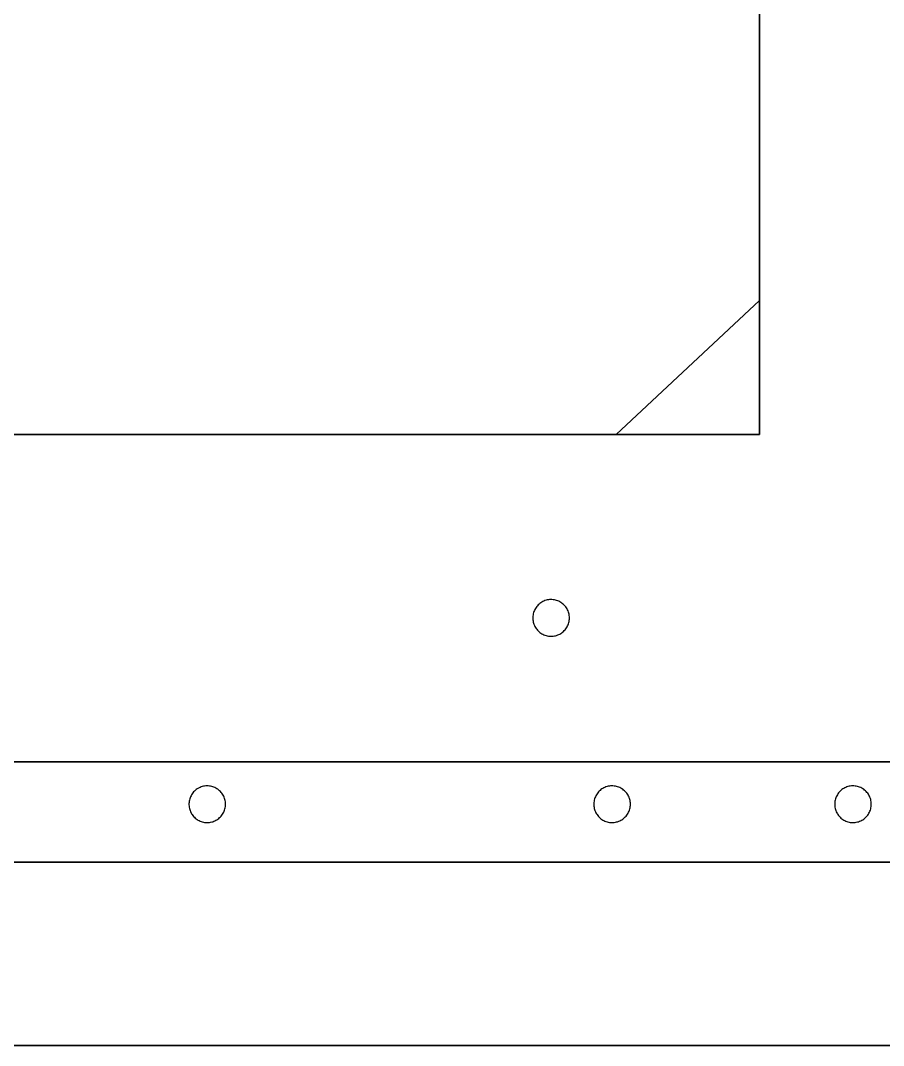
# Model space of a CAD drawing. Header units: metres. Extents: x 0 to 2800, y 0 to 2000.
# Drawn here: x 146.3 to 220.3, y 0 to 87.9 of the extents above; entities that cross this region are included whole.
import ezdxf

# ---------------------------------------------------------------- set-up
doc = ezdxf.new("R2010")
doc.units = ezdxf.units.M

msp = doc.modelspace()

# ---------------------------------------------------------------- linework, layer by layer
for points in [[(0, 0), (2800, 0), (2800, 2000), (0, 2000), (0, 0)], [(209.678, 52.364), (209.678, 76.174), (209.678, 99.985), (209.678, 123.796), (209.678, 147.606), (209.678, 171.417), (209.678, 195.228), (209.678, 219.038), (209.678, 242.849), (209.678, 266.66), (209.678, 290.47), (209.678, 314.281), (209.678, 338.092), (209.678, 361.902), (209.678, 385.713), (209.678, 409.524), (209.678, 433.334), (209.678, 457.145), (209.678, 480.956), (209.678, 504.766), (209.678, 528.577), (209.678, 552.388), (209.678, 576.198), (209.678, 600.009)], [(209.678, 52.364), (209.678, 76.174), (209.678, 99.985), (209.678, 123.796), (209.678, 147.606), (209.678, 171.417), (209.678, 195.228), (209.678, 219.038), (209.678, 242.849), (209.678, 266.66), (209.678, 290.47), (209.678, 314.281), (209.678, 338.092), (209.678, 361.902), (209.678, 385.713), (209.678, 409.524), (209.678, 433.334), (209.678, 457.145), (209.678, 480.956), (209.678, 504.766), (209.678, 528.577), (209.678, 552.388), (209.678, 576.198), (209.678, 600.009)], [(209.678, 373.411), (209.678, 349.601), (209.678, 325.79), (209.678, 301.979), (209.678, 278.169), (209.678, 254.358), (209.678, 230.547), (209.678, 206.737), (209.678, 182.926), (209.678, 159.115), (209.678, 135.305), (209.678, 111.494), (209.678, 87.683), (209.678, 63.873), (197.376, 52.364), (173.565, 52.364), (149.754, 52.364), (125.944, 52.364), (102.133, 52.364), (78.322, 52.364)], [(209.678, 373.411), (209.678, 349.601), (209.678, 325.79), (209.678, 301.979), (209.678, 278.169), (209.678, 254.358), (209.678, 230.547), (209.678, 206.737), (209.678, 182.926), (209.678, 159.115), (209.678, 135.305), (209.678, 111.494), (209.678, 87.683), (209.678, 63.873), (197.376, 52.364), (173.565, 52.364), (149.754, 52.364), (125.944, 52.364), (102.133, 52.364), (78.322, 52.364)], [(78.322, 373.411), (78.322, 349.601), (78.322, 325.79), (78.322, 301.979), (78.322, 278.169), (78.322, 254.358), (78.322, 230.547), (78.322, 206.737), (78.322, 182.926), (78.322, 159.115), (78.322, 135.305), (78.322, 111.494), (78.322, 87.683), (78.322, 63.873), (90.624, 52.364), (114.435, 52.364), (138.246, 52.364), (162.056, 52.364), (185.867, 52.364), (209.678, 52.364)], [(78.322, 373.411), (78.322, 349.601), (78.322, 325.79), (78.322, 301.979), (78.322, 278.169), (78.322, 254.358), (78.322, 230.547), (78.322, 206.737), (78.322, 182.926), (78.322, 159.115), (78.322, 135.305), (78.322, 111.494), (78.322, 87.683), (78.322, 63.873), (90.624, 52.364), (114.435, 52.364), (138.246, 52.364), (162.056, 52.364), (185.867, 52.364), (209.678, 52.364)], [(209.678, 52.364), (209.678, 73.521), (209.678, 94.678), (209.678, 115.835), (209.678, 136.992), (209.678, 158.149), (209.678, 179.306), (209.678, 200.463), (209.678, 221.62), (209.678, 242.777), (209.678, 263.934), (209.678, 285.091), (209.678, 306.248), (209.678, 327.405), (209.678, 348.562), (209.678, 369.719)], [(209.678, 369.719), (209.678, 348.562), (209.678, 327.405), (209.678, 306.248), (209.678, 285.091), (209.678, 263.934), (209.678, 242.777), (209.678, 221.62), (209.678, 200.463), (209.678, 179.306), (209.678, 158.149), (209.678, 136.992), (209.678, 115.835), (209.678, 94.678), (209.678, 73.521), (209.678, 52.364)], [(209.678, 52.364), (209.678, 73.521), (209.678, 94.678), (209.678, 115.835), (209.678, 136.992), (209.678, 158.149), (209.678, 179.306), (209.678, 200.463), (209.678, 221.62), (209.678, 242.777), (209.678, 263.934), (209.678, 285.091), (209.678, 306.248), (209.678, 327.405), (209.678, 348.562), (209.678, 369.719)], [(209.678, 369.719), (209.678, 348.562), (209.678, 327.405), (209.678, 306.248), (209.678, 285.091), (209.678, 263.934), (209.678, 242.777), (209.678, 221.62), (209.678, 200.463), (209.678, 179.306), (209.678, 158.149), (209.678, 136.992), (209.678, 115.835), (209.678, 94.678), (209.678, 73.521), (209.678, 52.364)], [(0, 0), (29.091, 0), (58.182, 0), (87.273, 0), (116.364, 0), (145.455, 0), (174.545, 0), (203.636, 0), (232.727, 0), (261.818, 0), (288, 2.909), (288, 32), (288, 61.091), (288, 90.182), (288, 119.273), (288, 148.364), (288, 177.455), (288, 206.545), (288, 235.636), (288, 264.727), (288, 293.818), (288, 322.909), (288, 352)], [(0, 0), (29.091, 0), (58.182, 0), (87.273, 0), (116.364, 0), (145.455, 0), (174.545, 0), (203.636, 0), (232.727, 0), (261.818, 0), (288, 2.909), (288, 32), (288, 61.091), (288, 90.182), (288, 119.273), (288, 148.364), (288, 177.455), (288, 206.545), (288, 235.636), (288, 264.727), (288, 293.818), (288, 322.909), (288, 352)], [(44.476, 198.089), (44.476, 173.772), (44.476, 149.455), (44.476, 125.137), (44.476, 100.82), (44.476, 76.502), (44.476, 52.185), (44.476, 27.868), (56.635, 15.709), (80.952, 15.709), (105.27, 15.709), (129.587, 15.709), (153.904, 15.709), (178.222, 15.709), (202.539, 15.709), (226.857, 15.709), (251.174, 15.709), (275.491, 15.709), (299.809, 15.709)], [(288, 189.091), (288, 160), (288, 130.909), (288, 101.818), (288, 72.727), (288, 43.636), (288, 14.545), (273.455, 0), (244.364, 0), (215.273, 0), (186.182, 0), (157.091, 0), (128, 0), (98.909, 0), (69.818, 0), (40.727, 0), (11.636, 0), (0, 17.455), (0, 46.545), (0, 75.636), (0, 104.727), (0, 133.818), (0, 162.909), (0, 192)], [(288, 189.091), (288, 160), (288, 130.909), (288, 101.818), (288, 72.727), (288, 43.636), (288, 14.545), (273.455, 0), (244.364, 0), (215.273, 0), (186.182, 0), (157.091, 0), (128, 0), (98.909, 0), (69.818, 0), (40.727, 0), (11.636, 0), (0, 17.455), (0, 46.545), (0, 75.636), (0, 104.727), (0, 133.818), (0, 162.909), (0, 192)], [(288, 189.091), (288, 160), (288, 130.909), (288, 101.818), (288, 72.727), (288, 43.636), (288, 14.545), (273.455, 0), (244.364, 0), (215.273, 0), (186.182, 0), (157.091, 0), (128, 0), (98.909, 0), (69.818, 0), (40.727, 0), (11.636, 0), (0, 17.455), (0, 46.545), (0, 75.636), (0, 104.727), (0, 133.818), (0, 162.909), (0, 192)], [(288, 189.091), (288, 160), (288, 130.909), (288, 101.818), (288, 72.727), (288, 43.636), (288, 14.545), (273.455, 0), (244.364, 0), (215.273, 0), (186.182, 0), (157.091, 0), (128, 0), (98.909, 0), (69.818, 0), (40.727, 0), (11.636, 0), (0, 17.455), (0, 46.545), (0, 75.636), (0, 104.727), (0, 133.818), (0, 162.909), (0, 192)], [(288, 191.193), (288, 174.567), (288, 157.942), (288, 141.316), (288, 124.691), (288, 108.065), (288, 91.44), (288, 74.815), (288, 58.189), (288, 41.564), (288, 24.938), (288, 8.313), (279.687, 0), (263.062, 0), (246.436, 0), (229.811, 0), (213.185, 0), (196.56, 0), (179.935, 0), (163.309, 0), (146.684, 0), (130.058, 0)], [(288, 191.193), (288, 174.567), (288, 157.942), (288, 141.316), (288, 124.691), (288, 108.065), (288, 91.44), (288, 74.815), (288, 58.189), (288, 41.564), (288, 24.938), (288, 8.313), (279.687, 0), (263.062, 0), (246.436, 0), (229.811, 0), (213.185, 0), (196.56, 0), (179.935, 0), (163.309, 0), (146.684, 0), (130.058, 0)], [(288, 191.193), (288, 174.567), (288, 157.942), (288, 141.316), (288, 124.691), (288, 108.065), (288, 91.44), (288, 74.815), (288, 58.189), (288, 41.564), (288, 24.938), (288, 8.313), (279.687, 0), (263.062, 0), (246.436, 0), (229.811, 0), (213.185, 0), (196.56, 0), (179.935, 0), (163.309, 0), (146.684, 0), (130.058, 0)], [(288, 191.193), (288, 174.567), (288, 157.942), (288, 141.316), (288, 124.691), (288, 108.065), (288, 91.44), (288, 74.815), (288, 58.189), (288, 41.564), (288, 24.938), (288, 8.313), (279.687, 0), (263.062, 0), (246.436, 0), (229.811, 0), (213.185, 0), (196.56, 0), (179.935, 0), (163.309, 0), (146.684, 0), (130.058, 0)], [(296.378, 0), (269.629, 0), (242.88, 0), (216.131, 0), (189.382, 0), (162.633, 0), (135.884, 0), (109.135, 0), (82.385, 0), (55.636, 0), (28.887, 0), (2.138, 0), (0, 24.611), (0, 51.36), (0, 78.109), (0, 104.858), (0, 131.607), (0, 158.356), (0, 185.105)], [(296.378, 0), (269.629, 0), (242.88, 0), (216.131, 0), (189.382, 0), (162.633, 0), (135.884, 0), (109.135, 0), (82.385, 0), (55.636, 0), (28.887, 0), (2.138, 0), (0, 24.611), (0, 51.36), (0, 78.109), (0, 104.858), (0, 131.607), (0, 158.356), (0, 185.105)], [(313.911, 15.709), (289.594, 15.709), (265.276, 15.709), (240.959, 15.709), (216.642, 15.709), (192.324, 15.709), (168.007, 15.709), (143.69, 15.709), (119.372, 15.709), (95.055, 15.709), (70.738, 15.709), (46.42, 15.709), (44.476, 38.083), (44.476, 62.4), (44.476, 86.717), (44.476, 111.035), (44.476, 135.352), (44.476, 159.669), (44.476, 183.987)], [(131.326, 24.316), (146.44, 24.316), (161.554, 24.316), (176.668, 24.316), (191.782, 24.316), (206.896, 24.316), (222.01, 24.316), (237.124, 24.316), (252.238, 24.316), (267.352, 24.316), (274.909, 31.873), (274.909, 46.987), (274.909, 62.101), (274.909, 77.216), (274.909, 92.33), (274.909, 107.444), (274.909, 122.558), (274.909, 137.672), (274.909, 152.786), (274.909, 167.9), (274.909, 183.014)], [(131.326, 24.316), (146.44, 24.316), (161.554, 24.316), (176.668, 24.316), (191.782, 24.316), (206.896, 24.316), (222.01, 24.316), (237.124, 24.316), (252.238, 24.316), (267.352, 24.316), (274.909, 31.873), (274.909, 46.987), (274.909, 62.101), (274.909, 77.216), (274.909, 92.33), (274.909, 107.444), (274.909, 122.558), (274.909, 137.672), (274.909, 152.786), (274.909, 167.9), (274.909, 183.014)], [(131.326, 24.316), (146.44, 24.316), (161.554, 24.316), (176.668, 24.316), (191.782, 24.316), (206.896, 24.316), (222.01, 24.316), (237.124, 24.316), (252.238, 24.316), (267.352, 24.316), (274.909, 31.873), (274.909, 46.987), (274.909, 62.101), (274.909, 77.216), (274.909, 92.33), (274.909, 107.444), (274.909, 122.558), (274.909, 137.672), (274.909, 152.786), (274.909, 167.9), (274.909, 183.014)], [(131.326, 24.316), (146.44, 24.316), (161.554, 24.316), (176.668, 24.316), (191.782, 24.316), (206.896, 24.316), (222.01, 24.316), (237.124, 24.316), (252.238, 24.316), (267.352, 24.316), (274.909, 31.873), (274.909, 46.987), (274.909, 62.101), (274.909, 77.216), (274.909, 92.33), (274.909, 107.444), (274.909, 122.558), (274.909, 137.672), (274.909, 152.786), (274.909, 167.9), (274.909, 183.014)], [(133.004, 0), (149.629, 0), (166.255, 0), (182.88, 0), (199.505, 0), (216.131, 0), (232.756, 0), (249.382, 0), (266.007, 0), (282.633, 0), (288, 11.258), (288, 27.884), (288, 44.509), (288, 61.135), (288, 77.76), (288, 94.385), (288, 111.011), (288, 127.636), (288, 144.262), (288, 160.887), (288, 177.513)], [(133.004, 0), (149.629, 0), (166.255, 0), (182.88, 0), (199.505, 0), (216.131, 0), (232.756, 0), (249.382, 0), (266.007, 0), (282.633, 0), (288, 11.258), (288, 27.884), (288, 44.509), (288, 61.135), (288, 77.76), (288, 94.385), (288, 111.011), (288, 127.636), (288, 144.262), (288, 160.887), (288, 177.513)], [(144.663, 52.364), (147.317, 52.364), (149.971, 52.364), (152.624, 52.364), (155.278, 52.364), (157.932, 52.364), (160.585, 52.364), (163.239, 52.364), (165.893, 52.364), (168.546, 52.364), (171.2, 52.364), (173.853, 52.364), (176.507, 52.364), (179.161, 52.364), (181.814, 52.364), (184.468, 52.364), (187.122, 52.364), (189.775, 52.364), (192.429, 52.364), (195.083, 52.364), (197.736, 52.364), (200.39, 52.364), (203.043, 52.364), (205.697, 52.364), (208.351, 52.364), (208.351, 52.364), (205.697, 52.364), (203.043, 52.364), (200.39, 52.364), (197.736, 52.364), (195.083, 52.364), (192.429, 52.364), (189.775, 52.364), (187.122, 52.364), (184.468, 52.364), (181.814, 52.364), (179.161, 52.364), (176.507, 52.364), (173.853, 52.364), (171.2, 52.364), (168.546, 52.364), (165.893, 52.364), (163.239, 52.364), (160.585, 52.364), (157.932, 52.364), (155.278, 52.364), (152.624, 52.364), (149.971, 52.364), (147.317, 52.364), (144.663, 52.364)], [(209.678, 52.364), (207.024, 52.364), (204.37, 52.364), (201.717, 52.364), (199.063, 52.364), (196.409, 52.364), (193.756, 52.364), (191.102, 52.364), (188.448, 52.364), (185.795, 52.364), (183.141, 52.364), (180.488, 52.364), (177.834, 52.364), (175.18, 52.364), (172.527, 52.364), (169.873, 52.364), (167.219, 52.364), (164.566, 52.364), (161.912, 52.364), (159.258, 52.364), (156.605, 52.364), (153.951, 52.364), (151.298, 52.364), (148.644, 52.364), (145.99, 52.364)], [(145.99, 52.364), (148.644, 52.364), (151.298, 52.364), (153.951, 52.364), (156.605, 52.364), (159.258, 52.364), (161.912, 52.364), (164.566, 52.364), (167.219, 52.364), (169.873, 52.364), (172.527, 52.364), (175.18, 52.364), (177.834, 52.364), (180.488, 52.364), (183.141, 52.364), (185.795, 52.364), (188.448, 52.364), (191.102, 52.364), (193.756, 52.364), (196.409, 52.364), (199.063, 52.364), (201.717, 52.364), (204.37, 52.364), (207.024, 52.364), (209.678, 52.364)], [(193.372, 36.655), (193.369, 36.759), (193.359, 36.861), (193.342, 36.962), (193.319, 37.06), (193.291, 37.156), (193.256, 37.249), (193.216, 37.339), (193.17, 37.426), (193.119, 37.51), (193.064, 37.59), (193.003, 37.667), (192.938, 37.739), (192.869, 37.808), (192.795, 37.872), (192.718, 37.931), (192.637, 37.986), (192.553, 38.035), (192.465, 38.079), (192.374, 38.118), (192.28, 38.152), (192.184, 38.179), (192.085, 38.2), (191.985, 38.215), (191.882, 38.224), (191.777, 38.225), (191.673, 38.22), (191.572, 38.208), (191.472, 38.19), (191.374, 38.166), (191.279, 38.136), (191.187, 38.1), (191.098, 38.058), (191.012, 38.011), (190.929, 37.959), (190.85, 37.902), (190.774, 37.84), (190.703, 37.774), (190.636, 37.703), (190.573, 37.629), (190.515, 37.55), (190.461, 37.468), (190.413, 37.383), (190.37, 37.294), (190.333, 37.203), (190.301, 37.108), (190.275, 37.011), (190.256, 36.912), (190.242, 36.81), (190.236, 36.707), (190.236, 36.602), (190.242, 36.499), (190.256, 36.397), (190.275, 36.298), (190.301, 36.201), (190.333, 36.106), (190.37, 36.015), (190.413, 35.926), (190.461, 35.841), (190.515, 35.759), (190.573, 35.68), (190.636, 35.606), (190.703, 35.535), (190.774, 35.469), (190.85, 35.407), (190.929, 35.35), (191.012, 35.298), (191.098, 35.251), (191.187, 35.21), (191.279, 35.173), (191.374, 35.143), (191.472, 35.119), (191.572, 35.101), (191.673, 35.089), (191.777, 35.084), (191.882, 35.086), (191.985, 35.094), (192.085, 35.109), (192.184, 35.13), (192.28, 35.158), (192.374, 35.191), (192.465, 35.23), (192.553, 35.274), (192.637, 35.324), (192.718, 35.378), (192.795, 35.438), (192.869, 35.502), (192.938, 35.57), (193.003, 35.642), (193.064, 35.719), (193.119, 35.799), (193.17, 35.883), (193.216, 35.97), (193.256, 36.06), (193.291, 36.153), (193.319, 36.249), (193.342, 36.347), (193.359, 36.448), (193.369, 36.55), (193.372, 36.655)], [(193.372, 36.655), (193.369, 36.759), (193.359, 36.861), (193.342, 36.962), (193.319, 37.06), (193.291, 37.156), (193.256, 37.249), (193.216, 37.339), (193.17, 37.426), (193.119, 37.51), (193.064, 37.59), (193.003, 37.667), (192.938, 37.739), (192.869, 37.808), (192.795, 37.872), (192.718, 37.931), (192.637, 37.986), (192.553, 38.035), (192.465, 38.079), (192.374, 38.118), (192.28, 38.152), (192.184, 38.179), (192.085, 38.2), (191.985, 38.215), (191.882, 38.224), (191.777, 38.225), (191.673, 38.22), (191.572, 38.208), (191.472, 38.19), (191.374, 38.166), (191.279, 38.136), (191.187, 38.1), (191.098, 38.058), (191.012, 38.011), (190.929, 37.959), (190.85, 37.902), (190.774, 37.84), (190.703, 37.774), (190.636, 37.703), (190.573, 37.629), (190.515, 37.55), (190.461, 37.468), (190.413, 37.383), (190.37, 37.294), (190.333, 37.203), (190.301, 37.108), (190.275, 37.011), (190.256, 36.912), (190.242, 36.81), (190.236, 36.707), (190.236, 36.602), (190.242, 36.499), (190.256, 36.397), (190.275, 36.298), (190.301, 36.201), (190.333, 36.106), (190.37, 36.015), (190.413, 35.926), (190.461, 35.841), (190.515, 35.759), (190.573, 35.68), (190.636, 35.606), (190.703, 35.535), (190.774, 35.469), (190.85, 35.407), (190.929, 35.35), (191.012, 35.298), (191.098, 35.251), (191.187, 35.21), (191.279, 35.173), (191.374, 35.143), (191.472, 35.119), (191.572, 35.101), (191.673, 35.089), (191.777, 35.084), (191.882, 35.086), (191.985, 35.094), (192.085, 35.109), (192.184, 35.13), (192.28, 35.158), (192.374, 35.191), (192.465, 35.23), (192.553, 35.274), (192.637, 35.324), (192.718, 35.378), (192.795, 35.438), (192.869, 35.502), (192.938, 35.57), (193.003, 35.642), (193.064, 35.719), (193.119, 35.799), (193.17, 35.883), (193.216, 35.97), (193.256, 36.06), (193.291, 36.153), (193.319, 36.249), (193.342, 36.347), (193.359, 36.448), (193.369, 36.55), (193.372, 36.655)], [(193.372, 36.655), (193.369, 36.759), (193.359, 36.861), (193.342, 36.962), (193.319, 37.06), (193.291, 37.156), (193.256, 37.249), (193.216, 37.339), (193.17, 37.426), (193.119, 37.51), (193.064, 37.59), (193.003, 37.667), (192.938, 37.739), (192.869, 37.808), (192.795, 37.872), (192.718, 37.931), (192.637, 37.986), (192.553, 38.035), (192.465, 38.079), (192.374, 38.118), (192.28, 38.152), (192.184, 38.179), (192.085, 38.2), (191.985, 38.215), (191.882, 38.224), (191.777, 38.225), (191.673, 38.22), (191.572, 38.208), (191.472, 38.19), (191.374, 38.166), (191.279, 38.136), (191.187, 38.1), (191.098, 38.058), (191.012, 38.011), (190.929, 37.959), (190.85, 37.902), (190.774, 37.84), (190.703, 37.774), (190.636, 37.703), (190.573, 37.629), (190.515, 37.55), (190.461, 37.468), (190.413, 37.383), (190.37, 37.294), (190.333, 37.203), (190.301, 37.108), (190.275, 37.011), (190.256, 36.912), (190.242, 36.81), (190.236, 36.707), (190.236, 36.602), (190.242, 36.499), (190.256, 36.397), (190.275, 36.298), (190.301, 36.201), (190.333, 36.106), (190.37, 36.015), (190.413, 35.926), (190.461, 35.841), (190.515, 35.759), (190.573, 35.68), (190.636, 35.606), (190.703, 35.535), (190.774, 35.469), (190.85, 35.407), (190.929, 35.35), (191.012, 35.298), (191.098, 35.251), (191.187, 35.21), (191.279, 35.173), (191.374, 35.143), (191.472, 35.119), (191.572, 35.101), (191.673, 35.089), (191.777, 35.084), (191.882, 35.086), (191.985, 35.094), (192.085, 35.109), (192.184, 35.13), (192.28, 35.158), (192.374, 35.191), (192.465, 35.23), (192.553, 35.274), (192.637, 35.324), (192.718, 35.378), (192.795, 35.438), (192.869, 35.502), (192.938, 35.57), (193.003, 35.642), (193.064, 35.719), (193.119, 35.799), (193.17, 35.883), (193.216, 35.97), (193.256, 36.06), (193.291, 36.153), (193.319, 36.249), (193.342, 36.347), (193.359, 36.448), (193.369, 36.55), (193.372, 36.655)], [(193.372, 36.655), (193.369, 36.759), (193.359, 36.861), (193.342, 36.962), (193.319, 37.06), (193.291, 37.156), (193.256, 37.249), (193.216, 37.339), (193.17, 37.426), (193.119, 37.51), (193.064, 37.59), (193.003, 37.667), (192.938, 37.739), (192.869, 37.808), (192.795, 37.872), (192.718, 37.931), (192.637, 37.986), (192.553, 38.035), (192.465, 38.079), (192.374, 38.118), (192.28, 38.152), (192.184, 38.179), (192.085, 38.2), (191.985, 38.215), (191.882, 38.224), (191.777, 38.225), (191.673, 38.22), (191.572, 38.208), (191.472, 38.19), (191.374, 38.166), (191.279, 38.136), (191.187, 38.1), (191.098, 38.058), (191.012, 38.011), (190.929, 37.959), (190.85, 37.902), (190.774, 37.84), (190.703, 37.774), (190.636, 37.703), (190.573, 37.629), (190.515, 37.55), (190.461, 37.468), (190.413, 37.383), (190.37, 37.294), (190.333, 37.203), (190.301, 37.108), (190.275, 37.011), (190.256, 36.912), (190.242, 36.81), (190.236, 36.707), (190.236, 36.602), (190.242, 36.499), (190.256, 36.397), (190.275, 36.298), (190.301, 36.201), (190.333, 36.106), (190.37, 36.015), (190.413, 35.926), (190.461, 35.841), (190.515, 35.759), (190.573, 35.68), (190.636, 35.606), (190.703, 35.535), (190.774, 35.469), (190.85, 35.407), (190.929, 35.35), (191.012, 35.298), (191.098, 35.251), (191.187, 35.21), (191.279, 35.173), (191.374, 35.143), (191.472, 35.119), (191.572, 35.101), (191.673, 35.089), (191.777, 35.084), (191.882, 35.086), (191.985, 35.094), (192.085, 35.109), (192.184, 35.13), (192.28, 35.158), (192.374, 35.191), (192.465, 35.23), (192.553, 35.274), (192.637, 35.324), (192.718, 35.378), (192.795, 35.438), (192.869, 35.502), (192.938, 35.57), (193.003, 35.642), (193.064, 35.719), (193.119, 35.799), (193.17, 35.883), (193.216, 35.97), (193.256, 36.06), (193.291, 36.153), (193.319, 36.249), (193.342, 36.347), (193.359, 36.448), (193.369, 36.55), (193.372, 36.655)], [(193.372, 36.655), (193.369, 36.759), (193.359, 36.861), (193.342, 36.962), (193.319, 37.06), (193.291, 37.156), (193.256, 37.249), (193.216, 37.339), (193.17, 37.426), (193.119, 37.51), (193.064, 37.59), (193.003, 37.667), (192.938, 37.739), (192.869, 37.808), (192.795, 37.872), (192.718, 37.931), (192.637, 37.986), (192.553, 38.035), (192.465, 38.079), (192.374, 38.118), (192.28, 38.152), (192.184, 38.179), (192.085, 38.2), (191.985, 38.215), (191.882, 38.224), (191.777, 38.225), (191.673, 38.22), (191.572, 38.208), (191.472, 38.19), (191.374, 38.166), (191.279, 38.136), (191.187, 38.1), (191.098, 38.058), (191.012, 38.011), (190.929, 37.959), (190.85, 37.902), (190.774, 37.84), (190.703, 37.774), (190.636, 37.703), (190.573, 37.629), (190.515, 37.55), (190.461, 37.468), (190.413, 37.383), (190.37, 37.294), (190.333, 37.203), (190.301, 37.108), (190.275, 37.011), (190.256, 36.912), (190.242, 36.81), (190.236, 36.707), (190.236, 36.602), (190.242, 36.499), (190.256, 36.397), (190.275, 36.298), (190.301, 36.201), (190.333, 36.106), (190.37, 36.015), (190.413, 35.926), (190.461, 35.841), (190.515, 35.759), (190.573, 35.68), (190.636, 35.606), (190.703, 35.535), (190.774, 35.469), (190.85, 35.407), (190.929, 35.35), (191.012, 35.298), (191.098, 35.251), (191.187, 35.21), (191.279, 35.173), (191.374, 35.143), (191.472, 35.119), (191.572, 35.101), (191.673, 35.089), (191.777, 35.084), (191.882, 35.086), (191.985, 35.094), (192.085, 35.109), (192.184, 35.13), (192.28, 35.158), (192.374, 35.191), (192.465, 35.23), (192.553, 35.274), (192.637, 35.324), (192.718, 35.378), (192.795, 35.438), (192.869, 35.502), (192.938, 35.57), (193.003, 35.642), (193.064, 35.719), (193.119, 35.799), (193.17, 35.883), (193.216, 35.97), (193.256, 36.06), (193.291, 36.153), (193.319, 36.249), (193.342, 36.347), (193.359, 36.448), (193.369, 36.55), (193.372, 36.655)], [(193.372, 36.655), (193.369, 36.759), (193.359, 36.861), (193.342, 36.962), (193.319, 37.06), (193.291, 37.156), (193.256, 37.249), (193.216, 37.339), (193.17, 37.426), (193.119, 37.51), (193.064, 37.59), (193.003, 37.667), (192.938, 37.739), (192.869, 37.808), (192.795, 37.872), (192.718, 37.931), (192.637, 37.986), (192.553, 38.035), (192.465, 38.079), (192.374, 38.118), (192.28, 38.152), (192.184, 38.179), (192.085, 38.2), (191.985, 38.215), (191.882, 38.224), (191.777, 38.225), (191.673, 38.22), (191.572, 38.208), (191.472, 38.19), (191.374, 38.166), (191.279, 38.136), (191.187, 38.1), (191.098, 38.058), (191.012, 38.011), (190.929, 37.959), (190.85, 37.902), (190.774, 37.84), (190.703, 37.774), (190.636, 37.703), (190.573, 37.629), (190.515, 37.55), (190.461, 37.468), (190.413, 37.383), (190.37, 37.294), (190.333, 37.203), (190.301, 37.108), (190.275, 37.011), (190.256, 36.912), (190.242, 36.81), (190.236, 36.707), (190.236, 36.602), (190.242, 36.499), (190.256, 36.397), (190.275, 36.298), (190.301, 36.201), (190.333, 36.106), (190.37, 36.015), (190.413, 35.926), (190.461, 35.841), (190.515, 35.759), (190.573, 35.68), (190.636, 35.606), (190.703, 35.535), (190.774, 35.469), (190.85, 35.407), (190.929, 35.35), (191.012, 35.298), (191.098, 35.251), (191.187, 35.21), (191.279, 35.173), (191.374, 35.143), (191.472, 35.119), (191.572, 35.101), (191.673, 35.089), (191.777, 35.084), (191.882, 35.086), (191.985, 35.094), (192.085, 35.109), (192.184, 35.13), (192.28, 35.158), (192.374, 35.191), (192.465, 35.23), (192.553, 35.274), (192.637, 35.324), (192.718, 35.378), (192.795, 35.438), (192.869, 35.502), (192.938, 35.57), (193.003, 35.642), (193.064, 35.719), (193.119, 35.799), (193.17, 35.883), (193.216, 35.97), (193.256, 36.06), (193.291, 36.153), (193.319, 36.249), (193.342, 36.347), (193.359, 36.448), (193.369, 36.55), (193.372, 36.655)], [(193.372, 36.655), (193.369, 36.759), (193.359, 36.861), (193.342, 36.962), (193.319, 37.06), (193.291, 37.156), (193.256, 37.249), (193.216, 37.339), (193.17, 37.426), (193.119, 37.51), (193.064, 37.59), (193.003, 37.667), (192.938, 37.739), (192.869, 37.808), (192.795, 37.872), (192.718, 37.931), (192.637, 37.986), (192.553, 38.035), (192.465, 38.079), (192.374, 38.118), (192.28, 38.152), (192.184, 38.179), (192.085, 38.2), (191.985, 38.215), (191.882, 38.224), (191.777, 38.225), (191.673, 38.22), (191.572, 38.208), (191.472, 38.19), (191.374, 38.166), (191.279, 38.136), (191.187, 38.1), (191.098, 38.058), (191.012, 38.011), (190.929, 37.959), (190.85, 37.902), (190.774, 37.84), (190.703, 37.774), (190.636, 37.703), (190.573, 37.629), (190.515, 37.55), (190.461, 37.468), (190.413, 37.383), (190.37, 37.294), (190.333, 37.203), (190.301, 37.108), (190.275, 37.011), (190.256, 36.912), (190.242, 36.81), (190.236, 36.707), (190.236, 36.602), (190.242, 36.499), (190.256, 36.397), (190.275, 36.298), (190.301, 36.201), (190.333, 36.106), (190.37, 36.015), (190.413, 35.926), (190.461, 35.841), (190.515, 35.759), (190.573, 35.68), (190.636, 35.606), (190.703, 35.535), (190.774, 35.469), (190.85, 35.407), (190.929, 35.35), (191.012, 35.298), (191.098, 35.251), (191.187, 35.21), (191.279, 35.173), (191.374, 35.143), (191.472, 35.119), (191.572, 35.101), (191.673, 35.089), (191.777, 35.084), (191.882, 35.086), (191.985, 35.094), (192.085, 35.109), (192.184, 35.13), (192.28, 35.158), (192.374, 35.191), (192.465, 35.23), (192.553, 35.274), (192.637, 35.324), (192.718, 35.378), (192.795, 35.438), (192.869, 35.502), (192.938, 35.57), (193.003, 35.642), (193.064, 35.719), (193.119, 35.799), (193.17, 35.883), (193.216, 35.97), (193.256, 36.06), (193.291, 36.153), (193.319, 36.249), (193.342, 36.347), (193.359, 36.448), (193.369, 36.55), (193.372, 36.655)], [(193.372, 36.655), (193.369, 36.759), (193.359, 36.861), (193.342, 36.962), (193.319, 37.06), (193.291, 37.156), (193.256, 37.249), (193.216, 37.339), (193.17, 37.426), (193.119, 37.51), (193.064, 37.59), (193.003, 37.667), (192.938, 37.739), (192.869, 37.808), (192.795, 37.872), (192.718, 37.931), (192.637, 37.986), (192.553, 38.035), (192.465, 38.079), (192.374, 38.118), (192.28, 38.152), (192.184, 38.179), (192.085, 38.2), (191.985, 38.215), (191.882, 38.224), (191.777, 38.225), (191.673, 38.22), (191.572, 38.208), (191.472, 38.19), (191.374, 38.166), (191.279, 38.136), (191.187, 38.1), (191.098, 38.058), (191.012, 38.011), (190.929, 37.959), (190.85, 37.902), (190.774, 37.84), (190.703, 37.774), (190.636, 37.703), (190.573, 37.629), (190.515, 37.55), (190.461, 37.468), (190.413, 37.383), (190.37, 37.294), (190.333, 37.203), (190.301, 37.108), (190.275, 37.011), (190.256, 36.912), (190.242, 36.81), (190.236, 36.707), (190.236, 36.602), (190.242, 36.499), (190.256, 36.397), (190.275, 36.298), (190.301, 36.201), (190.333, 36.106), (190.37, 36.015), (190.413, 35.926), (190.461, 35.841), (190.515, 35.759), (190.573, 35.68), (190.636, 35.606), (190.703, 35.535), (190.774, 35.469), (190.85, 35.407), (190.929, 35.35), (191.012, 35.298), (191.098, 35.251), (191.187, 35.21), (191.279, 35.173), (191.374, 35.143), (191.472, 35.119), (191.572, 35.101), (191.673, 35.089), (191.777, 35.084), (191.882, 35.086), (191.985, 35.094), (192.085, 35.109), (192.184, 35.13), (192.28, 35.158), (192.374, 35.191), (192.465, 35.23), (192.553, 35.274), (192.637, 35.324), (192.718, 35.378), (192.795, 35.438), (192.869, 35.502), (192.938, 35.57), (193.003, 35.642), (193.064, 35.719), (193.119, 35.799), (193.17, 35.883), (193.216, 35.97), (193.256, 36.06), (193.291, 36.153), (193.319, 36.249), (193.342, 36.347), (193.359, 36.448), (193.369, 36.55), (193.372, 36.655)], [(193.372, 36.655), (193.369, 36.759), (193.359, 36.861), (193.342, 36.962), (193.319, 37.06), (193.291, 37.156), (193.256, 37.249), (193.216, 37.339), (193.17, 37.426), (193.119, 37.51), (193.064, 37.59), (193.003, 37.667), (192.938, 37.739), (192.869, 37.808), (192.795, 37.872), (192.718, 37.931), (192.637, 37.986), (192.553, 38.035), (192.465, 38.079), (192.374, 38.118), (192.28, 38.152), (192.184, 38.179), (192.085, 38.2), (191.985, 38.215), (191.882, 38.224), (191.777, 38.225), (191.673, 38.22), (191.572, 38.208), (191.472, 38.19), (191.374, 38.166), (191.279, 38.136), (191.187, 38.1), (191.098, 38.058), (191.012, 38.011), (190.929, 37.959), (190.85, 37.902), (190.774, 37.84), (190.703, 37.774), (190.636, 37.703), (190.573, 37.629), (190.515, 37.55), (190.461, 37.468), (190.413, 37.383), (190.37, 37.294), (190.333, 37.203), (190.301, 37.108), (190.275, 37.011), (190.256, 36.912), (190.242, 36.81), (190.236, 36.707), (190.236, 36.602), (190.242, 36.499), (190.256, 36.397), (190.275, 36.298), (190.301, 36.201), (190.333, 36.106), (190.37, 36.015), (190.413, 35.926), (190.461, 35.841), (190.515, 35.759), (190.573, 35.68), (190.636, 35.606), (190.703, 35.535), (190.774, 35.469), (190.85, 35.407), (190.929, 35.35), (191.012, 35.298), (191.098, 35.251), (191.187, 35.21), (191.279, 35.173), (191.374, 35.143), (191.472, 35.119), (191.572, 35.101), (191.673, 35.089), (191.777, 35.084), (191.882, 35.086), (191.985, 35.094), (192.085, 35.109), (192.184, 35.13), (192.28, 35.158), (192.374, 35.191), (192.465, 35.23), (192.553, 35.274), (192.637, 35.324), (192.718, 35.378), (192.795, 35.438), (192.869, 35.502), (192.938, 35.57), (193.003, 35.642), (193.064, 35.719), (193.119, 35.799), (193.17, 35.883), (193.216, 35.97), (193.256, 36.06), (193.291, 36.153), (193.319, 36.249), (193.342, 36.347), (193.359, 36.448), (193.369, 36.55), (193.372, 36.655)], [(145.322, 24.316), (150.612, 24.316), (155.901, 24.316), (161.19, 24.316), (166.479, 24.316), (171.769, 24.316), (177.058, 24.316), (182.347, 24.316), (187.636, 24.316), (192.926, 24.316), (198.215, 24.316), (203.504, 24.316), (208.793, 24.316), (214.083, 24.316), (219.372, 24.316), (224.661, 24.316)], [(224.661, 24.316), (219.372, 24.316), (214.083, 24.316), (208.793, 24.316), (203.504, 24.316), (198.215, 24.316), (192.926, 24.316), (187.636, 24.316), (182.347, 24.316), (177.058, 24.316), (171.769, 24.316), (166.479, 24.316), (161.19, 24.316), (155.901, 24.316), (150.612, 24.316), (145.322, 24.316)], [(145.322, 24.316), (150.612, 24.316), (155.901, 24.316), (161.19, 24.316), (166.479, 24.316), (171.769, 24.316), (177.058, 24.316), (182.347, 24.316), (187.636, 24.316), (192.926, 24.316), (198.215, 24.316), (203.504, 24.316), (208.793, 24.316), (214.083, 24.316), (219.372, 24.316), (224.661, 24.316)], [(224.661, 24.316), (219.372, 24.316), (214.083, 24.316), (208.793, 24.316), (203.504, 24.316), (198.215, 24.316), (192.926, 24.316), (187.636, 24.316), (182.347, 24.316), (177.058, 24.316), (171.769, 24.316), (166.479, 24.316), (161.19, 24.316), (155.901, 24.316), (150.612, 24.316), (145.322, 24.316)], [(163.893, 20.684), (163.89, 20.788), (163.88, 20.89), (163.863, 20.991), (163.84, 21.089), (163.812, 21.185), (163.777, 21.278), (163.737, 21.368), (163.691, 21.455), (163.64, 21.539), (163.585, 21.619), (163.524, 21.696), (163.459, 21.768), (163.39, 21.837), (163.316, 21.901), (163.239, 21.96), (163.158, 22.015), (163.073, 22.064), (162.986, 22.109), (162.895, 22.147), (162.801, 22.181), (162.705, 22.208), (162.606, 22.229), (162.505, 22.244), (162.403, 22.253), (162.298, 22.254), (162.194, 22.249), (162.093, 22.238), (161.993, 22.219), (161.895, 22.195), (161.8, 22.165), (161.708, 22.129), (161.619, 22.087), (161.533, 22.04), (161.45, 21.988), (161.371, 21.931), (161.295, 21.869), (161.224, 21.803), (161.157, 21.733), (161.094, 21.658), (161.036, 21.58), (160.982, 21.498), (160.934, 21.412), (160.891, 21.323), (160.854, 21.232), (160.822, 21.137), (160.796, 21.04), (160.777, 20.941), (160.763, 20.839), (160.756, 20.736), (160.756, 20.631), (160.763, 20.528), (160.777, 20.426), (160.796, 20.327), (160.822, 20.23), (160.854, 20.135), (160.891, 20.044), (160.934, 19.955), (160.982, 19.87), (161.036, 19.788), (161.094, 19.709), (161.157, 19.635), (161.224, 19.564), (161.295, 19.498), (161.371, 19.436), (161.45, 19.379), (161.533, 19.327), (161.619, 19.28), (161.708, 19.239), (161.8, 19.203), (161.895, 19.172), (161.993, 19.148), (162.093, 19.13), (162.194, 19.118), (162.298, 19.113), (162.403, 19.115), (162.505, 19.123), (162.606, 19.138), (162.705, 19.159), (162.801, 19.187), (162.895, 19.22), (162.986, 19.259), (163.073, 19.303), (163.158, 19.353), (163.239, 19.407), (163.316, 19.467), (163.39, 19.531), (163.459, 19.599), (163.524, 19.672), (163.585, 19.748), (163.64, 19.828), (163.691, 19.912), (163.737, 19.999), (163.777, 20.089), (163.812, 20.182), (163.84, 20.278), (163.863, 20.376), (163.88, 20.477), (163.89, 20.579), (163.893, 20.684)], [(198.601, 20.684), (198.598, 20.788), (198.588, 20.89), (198.571, 20.991), (198.548, 21.089), (198.52, 21.185), (198.485, 21.278), (198.445, 21.368), (198.399, 21.455), (198.349, 21.539), (198.293, 21.619), (198.232, 21.696), (198.167, 21.768), (198.098, 21.837), (198.025, 21.901), (197.947, 21.96), (197.866, 22.015), (197.782, 22.064), (197.694, 22.109), (197.603, 22.147), (197.509, 22.181), (197.413, 22.208), (197.315, 22.229), (197.214, 22.244), (197.111, 22.253), (197.006, 22.254), (196.903, 22.249), (196.801, 22.238), (196.701, 22.219), (196.603, 22.195), (196.508, 22.165), (196.416, 22.129), (196.327, 22.087), (196.241, 22.04), (196.158, 21.988), (196.079, 21.931), (196.003, 21.869), (195.932, 21.803), (195.865, 21.733), (195.802, 21.658), (195.744, 21.58), (195.691, 21.498), (195.642, 21.412), (195.599, 21.323), (195.562, 21.232), (195.53, 21.137), (195.504, 21.04), (195.485, 20.941), (195.471, 20.839), (195.465, 20.736), (195.465, 20.631), (195.471, 20.528), (195.485, 20.426), (195.504, 20.327), (195.53, 20.23), (195.562, 20.135), (195.599, 20.044), (195.642, 19.955), (195.691, 19.87), (195.744, 19.788), (195.802, 19.709), (195.865, 19.635), (195.932, 19.564), (196.003, 19.498), (196.079, 19.436), (196.158, 19.379), (196.241, 19.327), (196.327, 19.28), (196.416, 19.239), (196.508, 19.203), (196.603, 19.172), (196.701, 19.148), (196.801, 19.13), (196.903, 19.118), (197.006, 19.113), (197.111, 19.115), (197.214, 19.123), (197.315, 19.138), (197.413, 19.159), (197.509, 19.187), (197.603, 19.22), (197.694, 19.259), (197.782, 19.303), (197.866, 19.353), (197.947, 19.407), (198.025, 19.467), (198.098, 19.531), (198.167, 19.599), (198.232, 19.672), (198.293, 19.748), (198.349, 19.828), (198.399, 19.912), (198.445, 19.999), (198.485, 20.089), (198.52, 20.182), (198.548, 20.278), (198.571, 20.376), (198.588, 20.477), (198.598, 20.579), (198.601, 20.684)], [(219.256, 20.684), (219.253, 20.788), (219.243, 20.89), (219.226, 20.991), (219.203, 21.089), (219.175, 21.185), (219.14, 21.278), (219.1, 21.368), (219.054, 21.455), (219.003, 21.539), (218.948, 21.619), (218.887, 21.696), (218.822, 21.768), (218.753, 21.837), (218.679, 21.901), (218.602, 21.96), (218.521, 22.015), (218.437, 22.064), (218.349, 22.109), (218.258, 22.147), (218.164, 22.181), (218.068, 22.208), (217.969, 22.229), (217.869, 22.244), (217.766, 22.253), (217.661, 22.254), (217.558, 22.249), (217.456, 22.238), (217.356, 22.219), (217.258, 22.195), (217.163, 22.165), (217.071, 22.129), (216.982, 22.087), (216.896, 22.04), (216.813, 21.988), (216.734, 21.931), (216.658, 21.869), (216.587, 21.803), (216.52, 21.733), (216.457, 21.658), (216.399, 21.58), (216.345, 21.498), (216.297, 21.412), (216.254, 21.323), (216.217, 21.232), (216.185, 21.137), (216.159, 21.04), (216.14, 20.941), (216.126, 20.839), (216.12, 20.736), (216.12, 20.631), (216.126, 20.528), (216.14, 20.426), (216.159, 20.327), (216.185, 20.23), (216.217, 20.135), (216.254, 20.044), (216.297, 19.955), (216.345, 19.87), (216.399, 19.788), (216.457, 19.709), (216.52, 19.635), (216.587, 19.564), (216.658, 19.498), (216.734, 19.436), (216.813, 19.379), (216.896, 19.327), (216.982, 19.28), (217.071, 19.239), (217.163, 19.203), (217.258, 19.172), (217.356, 19.148), (217.456, 19.13), (217.558, 19.118), (217.661, 19.113), (217.766, 19.115), (217.869, 19.123), (217.969, 19.138), (218.068, 19.159), (218.164, 19.187), (218.258, 19.22), (218.349, 19.259), (218.437, 19.303), (218.521, 19.353), (218.602, 19.407), (218.679, 19.467), (218.753, 19.531), (218.822, 19.599), (218.887, 19.672), (218.948, 19.748), (219.003, 19.828), (219.054, 19.912), (219.1, 19.999), (219.14, 20.089), (219.175, 20.182), (219.203, 20.278), (219.226, 20.376), (219.243, 20.477), (219.253, 20.579), (219.256, 20.684)], [(219.256, 20.684), (219.253, 20.788), (219.243, 20.89), (219.226, 20.991), (219.203, 21.089), (219.175, 21.185), (219.14, 21.278), (219.1, 21.368), (219.054, 21.455), (219.003, 21.539), (218.948, 21.619), (218.887, 21.696), (218.822, 21.768), (218.753, 21.837), (218.679, 21.901), (218.602, 21.96), (218.521, 22.015), (218.437, 22.064), (218.349, 22.109), (218.258, 22.147), (218.164, 22.181), (218.068, 22.208), (217.969, 22.229), (217.869, 22.244), (217.766, 22.253), (217.661, 22.254), (217.558, 22.249), (217.456, 22.238), (217.356, 22.219), (217.258, 22.195), (217.163, 22.165), (217.071, 22.129), (216.982, 22.087), (216.896, 22.04), (216.813, 21.988), (216.734, 21.931), (216.658, 21.869), (216.587, 21.803), (216.52, 21.733), (216.457, 21.658), (216.399, 21.58), (216.345, 21.498), (216.297, 21.412), (216.254, 21.323), (216.217, 21.232), (216.185, 21.137), (216.159, 21.04), (216.14, 20.941), (216.126, 20.839), (216.12, 20.736), (216.12, 20.631), (216.126, 20.528), (216.14, 20.426), (216.159, 20.327), (216.185, 20.23), (216.217, 20.135), (216.254, 20.044), (216.297, 19.955), (216.345, 19.87), (216.399, 19.788), (216.457, 19.709), (216.52, 19.635), (216.587, 19.564), (216.658, 19.498), (216.734, 19.436), (216.813, 19.379), (216.896, 19.327), (216.982, 19.28), (217.071, 19.239), (217.163, 19.203), (217.258, 19.172), (217.356, 19.148), (217.456, 19.13), (217.558, 19.118), (217.661, 19.113), (217.766, 19.115), (217.869, 19.123), (217.969, 19.138), (218.068, 19.159), (218.164, 19.187), (218.258, 19.22), (218.349, 19.259), (218.437, 19.303), (218.521, 19.353), (218.602, 19.407), (218.679, 19.467), (218.753, 19.531), (218.822, 19.599), (218.887, 19.672), (218.948, 19.748), (219.003, 19.828), (219.054, 19.912), (219.1, 19.999), (219.14, 20.089), (219.175, 20.182), (219.203, 20.278), (219.226, 20.376), (219.243, 20.477), (219.253, 20.579), (219.256, 20.684)], [(219.256, 20.684), (219.253, 20.788), (219.243, 20.89), (219.226, 20.991), (219.203, 21.089), (219.175, 21.185), (219.14, 21.278), (219.1, 21.368), (219.054, 21.455), (219.003, 21.539), (218.948, 21.619), (218.887, 21.696), (218.822, 21.768), (218.753, 21.837), (218.679, 21.901), (218.602, 21.96), (218.521, 22.015), (218.437, 22.064), (218.349, 22.109), (218.258, 22.147), (218.164, 22.181), (218.068, 22.208), (217.969, 22.229), (217.869, 22.244), (217.766, 22.253), (217.661, 22.254), (217.558, 22.249), (217.456, 22.238), (217.356, 22.219), (217.258, 22.195), (217.163, 22.165), (217.071, 22.129), (216.982, 22.087), (216.896, 22.04), (216.813, 21.988), (216.734, 21.931), (216.658, 21.869), (216.587, 21.803), (216.52, 21.733), (216.457, 21.658), (216.399, 21.58), (216.345, 21.498), (216.297, 21.412), (216.254, 21.323), (216.217, 21.232), (216.185, 21.137), (216.159, 21.04), (216.14, 20.941), (216.126, 20.839), (216.12, 20.736), (216.12, 20.631), (216.126, 20.528), (216.14, 20.426), (216.159, 20.327), (216.185, 20.23), (216.217, 20.135), (216.254, 20.044), (216.297, 19.955), (216.345, 19.87), (216.399, 19.788), (216.457, 19.709), (216.52, 19.635), (216.587, 19.564), (216.658, 19.498), (216.734, 19.436), (216.813, 19.379), (216.896, 19.327), (216.982, 19.28), (217.071, 19.239), (217.163, 19.203), (217.258, 19.172), (217.356, 19.148), (217.456, 19.13), (217.558, 19.118), (217.661, 19.113), (217.766, 19.115), (217.869, 19.123), (217.969, 19.138), (218.068, 19.159), (218.164, 19.187), (218.258, 19.22), (218.349, 19.259), (218.437, 19.303), (218.521, 19.353), (218.602, 19.407), (218.679, 19.467), (218.753, 19.531), (218.822, 19.599), (218.887, 19.672), (218.948, 19.748), (219.003, 19.828), (219.054, 19.912), (219.1, 19.999), (219.14, 20.089), (219.175, 20.182), (219.203, 20.278), (219.226, 20.376), (219.243, 20.477), (219.253, 20.579), (219.256, 20.684)], [(305.105, 15.709), (291.142, 15.709), (277.178, 15.709), (263.215, 15.709), (249.251, 15.709), (235.287, 15.709), (221.324, 15.709), (207.36, 15.709), (193.396, 15.709), (179.433, 15.709), (165.469, 15.709), (151.505, 15.709), (137.542, 15.709)], [(305.105, 15.709), (291.142, 15.709), (277.178, 15.709), (263.215, 15.709), (249.251, 15.709), (235.287, 15.709), (221.324, 15.709), (207.36, 15.709), (193.396, 15.709), (179.433, 15.709), (165.469, 15.709), (151.505, 15.709), (137.542, 15.709)], [(137.542, 15.709), (151.505, 15.709), (165.469, 15.709), (179.433, 15.709), (193.396, 15.709), (207.36, 15.709), (221.324, 15.709), (235.287, 15.709), (249.251, 15.709), (263.215, 15.709), (277.178, 15.709), (291.142, 15.709), (305.105, 15.709)], [(137.542, 15.709), (151.505, 15.709), (165.469, 15.709), (179.433, 15.709), (193.396, 15.709), (207.36, 15.709), (221.324, 15.709), (235.287, 15.709), (249.251, 15.709), (263.215, 15.709), (277.178, 15.709), (291.142, 15.709), (305.105, 15.709)], [(305.105, 15.709), (291.142, 15.709), (277.178, 15.709), (263.215, 15.709), (249.251, 15.709), (235.287, 15.709), (221.324, 15.709), (207.36, 15.709), (193.396, 15.709), (179.433, 15.709), (165.469, 15.709), (151.505, 15.709), (137.542, 15.709)], [(305.105, 15.709), (291.142, 15.709), (277.178, 15.709), (263.215, 15.709), (249.251, 15.709), (235.287, 15.709), (221.324, 15.709), (207.36, 15.709), (193.396, 15.709), (179.433, 15.709), (165.469, 15.709), (151.505, 15.709), (137.542, 15.709)], [(305.105, 15.709), (291.142, 15.709), (277.178, 15.709), (263.215, 15.709), (249.251, 15.709), (235.287, 15.709), (221.324, 15.709), (207.36, 15.709), (193.396, 15.709), (179.433, 15.709), (165.469, 15.709), (151.505, 15.709), (137.542, 15.709)], [(305.105, 15.709), (291.142, 15.709), (277.178, 15.709), (263.215, 15.709), (249.251, 15.709), (235.287, 15.709), (221.324, 15.709), (207.36, 15.709), (193.396, 15.709), (179.433, 15.709), (165.469, 15.709), (151.505, 15.709), (137.542, 15.709)], [(305.105, 15.709), (291.142, 15.709), (277.178, 15.709), (263.215, 15.709), (249.251, 15.709), (235.287, 15.709), (221.324, 15.709), (207.36, 15.709), (193.396, 15.709), (179.433, 15.709), (165.469, 15.709), (151.505, 15.709), (137.542, 15.709)], [(305.105, 15.709), (291.142, 15.709), (277.178, 15.709), (263.215, 15.709), (249.251, 15.709), (235.287, 15.709), (221.324, 15.709), (207.36, 15.709), (193.396, 15.709), (179.433, 15.709), (165.469, 15.709), (151.505, 15.709), (137.542, 15.709)], [(305.105, 15.709), (291.142, 15.709), (277.178, 15.709), (263.215, 15.709), (249.251, 15.709), (235.287, 15.709), (221.324, 15.709), (207.36, 15.709), (193.396, 15.709), (179.433, 15.709), (165.469, 15.709), (151.505, 15.709), (137.542, 15.709)], [(305.105, 15.709), (291.142, 15.709), (277.178, 15.709), (263.215, 15.709), (249.251, 15.709), (235.287, 15.709), (221.324, 15.709), (207.36, 15.709), (193.396, 15.709), (179.433, 15.709), (165.469, 15.709), (151.505, 15.709), (137.542, 15.709)], [(140.715, 15.709), (148.332, 15.709), (155.948, 15.709), (163.565, 15.709), (171.181, 15.709), (178.798, 15.709), (186.415, 15.709), (194.031, 15.709), (201.648, 15.709), (209.264, 15.709), (216.881, 15.709), (224.497, 15.709), (232.114, 15.709), (239.73, 15.709), (247.347, 15.709), (254.963, 15.709), (262.58, 15.709), (270.196, 15.709), (277.813, 15.709), (285.429, 15.709), (293.046, 15.709)], [(293.046, 15.709), (285.429, 15.709), (277.813, 15.709), (270.196, 15.709), (262.58, 15.709), (254.963, 15.709), (247.347, 15.709), (239.73, 15.709), (232.114, 15.709), (224.497, 15.709), (216.881, 15.709), (209.264, 15.709), (201.648, 15.709), (194.031, 15.709), (186.415, 15.709), (178.798, 15.709), (171.181, 15.709), (163.565, 15.709), (155.948, 15.709), (148.332, 15.709), (140.715, 15.709)], [(305.045, 15.709), (287.075, 15.709), (269.104, 15.709), (251.134, 15.709), (233.164, 15.709), (215.194, 15.709), (197.223, 15.709), (179.253, 15.709), (161.283, 15.709), (143.313, 15.709)], [(143.313, 15.709), (161.283, 15.709), (179.253, 15.709), (197.223, 15.709), (215.194, 15.709), (233.164, 15.709), (251.134, 15.709), (269.104, 15.709), (287.075, 15.709), (305.045, 15.709)], [(296.854, 15.709), (289.238, 15.709), (281.621, 15.709), (274.005, 15.709), (266.388, 15.709), (258.772, 15.709), (251.155, 15.709), (243.539, 15.709), (235.922, 15.709), (228.305, 15.709), (220.689, 15.709), (213.072, 15.709), (205.456, 15.709), (197.839, 15.709), (190.223, 15.709), (182.606, 15.709), (174.99, 15.709), (167.373, 15.709), (159.757, 15.709), (152.14, 15.709), (144.524, 15.709)], [(144.524, 15.709), (152.14, 15.709), (159.757, 15.709), (167.373, 15.709), (174.99, 15.709), (182.606, 15.709), (190.223, 15.709), (197.839, 15.709), (205.456, 15.709), (213.072, 15.709), (220.689, 15.709), (228.305, 15.709), (235.922, 15.709), (243.539, 15.709), (251.155, 15.709), (258.772, 15.709), (266.388, 15.709), (274.005, 15.709), (281.621, 15.709), (289.238, 15.709), (296.854, 15.709)], [(296.854, 15.709), (289.238, 15.709), (281.621, 15.709), (274.005, 15.709), (266.388, 15.709), (258.772, 15.709), (251.155, 15.709), (243.539, 15.709), (235.922, 15.709), (228.305, 15.709), (220.689, 15.709), (213.072, 15.709), (205.456, 15.709), (197.839, 15.709), (190.223, 15.709), (182.606, 15.709), (174.99, 15.709), (167.373, 15.709), (159.757, 15.709), (152.14, 15.709), (144.524, 15.709)], [(144.524, 15.709), (152.14, 15.709), (159.757, 15.709), (167.373, 15.709), (174.99, 15.709), (182.606, 15.709), (190.223, 15.709), (197.839, 15.709), (205.456, 15.709), (213.072, 15.709), (220.689, 15.709), (228.305, 15.709), (235.922, 15.709), (243.539, 15.709), (251.155, 15.709), (258.772, 15.709), (266.388, 15.709), (274.005, 15.709), (281.621, 15.709), (289.238, 15.709), (296.854, 15.709)], [(296.854, 15.709), (289.238, 15.709), (281.621, 15.709), (274.005, 15.709), (266.388, 15.709), (258.772, 15.709), (251.155, 15.709), (243.539, 15.709), (235.922, 15.709), (228.305, 15.709), (220.689, 15.709), (213.072, 15.709), (205.456, 15.709), (197.839, 15.709), (190.223, 15.709), (182.606, 15.709), (174.99, 15.709), (167.373, 15.709), (159.757, 15.709), (152.14, 15.709), (144.524, 15.709)], [(144.524, 15.709), (152.14, 15.709), (159.757, 15.709), (167.373, 15.709), (174.99, 15.709), (182.606, 15.709), (190.223, 15.709), (197.839, 15.709), (205.456, 15.709), (213.072, 15.709), (220.689, 15.709), (228.305, 15.709), (235.922, 15.709), (243.539, 15.709), (251.155, 15.709), (258.772, 15.709), (266.388, 15.709), (274.005, 15.709), (281.621, 15.709), (289.238, 15.709), (296.854, 15.709)], [(296.854, 15.709), (289.238, 15.709), (281.621, 15.709), (274.005, 15.709), (266.388, 15.709), (258.772, 15.709), (251.155, 15.709), (243.539, 15.709), (235.922, 15.709), (228.305, 15.709), (220.689, 15.709), (213.072, 15.709), (205.456, 15.709), (197.839, 15.709), (190.223, 15.709), (182.606, 15.709), (174.99, 15.709), (167.373, 15.709), (159.757, 15.709), (152.14, 15.709), (144.524, 15.709)], [(144.524, 15.709), (152.14, 15.709), (159.757, 15.709), (167.373, 15.709), (174.99, 15.709), (182.606, 15.709), (190.223, 15.709), (197.839, 15.709), (205.456, 15.709), (213.072, 15.709), (220.689, 15.709), (228.305, 15.709), (235.922, 15.709), (243.539, 15.709), (251.155, 15.709), (258.772, 15.709), (266.388, 15.709), (274.005, 15.709), (281.621, 15.709), (289.238, 15.709), (296.854, 15.709)], [(296.854, 15.709), (289.238, 15.709), (281.621, 15.709), (274.005, 15.709), (266.388, 15.709), (258.772, 15.709), (251.155, 15.709), (243.539, 15.709), (235.922, 15.709), (228.305, 15.709), (220.689, 15.709), (213.072, 15.709), (205.456, 15.709), (197.839, 15.709), (190.223, 15.709), (182.606, 15.709), (174.99, 15.709), (167.373, 15.709), (159.757, 15.709), (152.14, 15.709), (144.524, 15.709)], [(144.524, 15.709), (152.14, 15.709), (159.757, 15.709), (167.373, 15.709), (174.99, 15.709), (182.606, 15.709), (190.223, 15.709), (197.839, 15.709), (205.456, 15.709), (213.072, 15.709), (220.689, 15.709), (228.305, 15.709), (235.922, 15.709), (243.539, 15.709), (251.155, 15.709), (258.772, 15.709), (266.388, 15.709), (274.005, 15.709), (281.621, 15.709), (289.238, 15.709), (296.854, 15.709)], [(0, 0), (15.36, 0), (30.72, 0), (46.08, 0), (61.44, 0), (76.8, 0), (92.16, 0), (107.52, 0), (122.88, 0), (138.24, 0), (153.6, 0), (168.96, 0), (184.32, 0), (199.68, 0), (215.04, 0), (230.4, 0), (245.76, 0), (261.12, 0), (276.48, 0), (291.84, 0), (307.2, 0)], [(0, 0), (15.36, 0), (30.72, 0), (46.08, 0), (61.44, 0), (76.8, 0), (92.16, 0), (107.52, 0), (122.88, 0), (138.24, 0), (153.6, 0), (168.96, 0), (184.32, 0), (199.68, 0), (215.04, 0), (230.4, 0), (245.76, 0), (261.12, 0), (276.48, 0), (291.84, 0), (307.2, 0)], [(0, 0), (26.749, 0), (53.498, 0), (80.247, 0), (106.996, 0), (133.745, 0), (160.495, 0), (187.244, 0), (213.993, 0), (240.742, 0), (267.491, 0), (294.24, 0), (320.989, 0), (347.738, 0), (374.487, 0), (401.236, 0), (427.985, 0), (454.735, 0), (481.484, 0)], [(0, 0), (15.36, 0), (30.72, 0), (46.08, 0), (61.44, 0), (76.8, 0), (92.16, 0), (107.52, 0), (122.88, 0), (138.24, 0), (153.6, 0), (168.96, 0), (184.32, 0), (199.68, 0), (215.04, 0), (230.4, 0), (245.76, 0), (261.12, 0), (276.48, 0), (291.84, 0), (307.2, 0)], [(0, 0), (15.36, 0), (30.72, 0), (46.08, 0), (61.44, 0), (76.8, 0), (92.16, 0), (107.52, 0), (122.88, 0), (138.24, 0), (153.6, 0), (168.96, 0), (184.32, 0), (199.68, 0), (215.04, 0), (230.4, 0), (245.76, 0), (261.12, 0), (276.48, 0), (291.84, 0), (307.2, 0)], [(0, 0), (15.36, 0), (30.72, 0), (46.08, 0), (61.44, 0), (76.8, 0), (92.16, 0), (107.52, 0), (122.88, 0), (138.24, 0), (153.6, 0), (168.96, 0), (184.32, 0), (199.68, 0), (215.04, 0), (230.4, 0), (245.76, 0), (261.12, 0), (276.48, 0), (291.84, 0), (307.2, 0)], [(0, 0), (15.36, 0), (30.72, 0), (46.08, 0), (61.44, 0), (76.8, 0), (92.16, 0), (107.52, 0), (122.88, 0), (138.24, 0), (153.6, 0), (168.96, 0), (184.32, 0), (199.68, 0), (215.04, 0), (230.4, 0), (245.76, 0), (261.12, 0), (276.48, 0), (291.84, 0), (307.2, 0)], [(299.52, 0), (284.16, 0), (268.8, 0), (253.44, 0), (238.08, 0), (222.72, 0), (207.36, 0), (192, 0), (176.64, 0), (161.28, 0), (145.92, 0)], [(299.52, 0), (284.16, 0), (268.8, 0), (253.44, 0), (238.08, 0), (222.72, 0), (207.36, 0), (192, 0), (176.64, 0), (161.28, 0), (145.92, 0)], [(299.52, 0), (284.16, 0), (268.8, 0), (253.44, 0), (238.08, 0), (222.72, 0), (207.36, 0), (192, 0), (176.64, 0), (161.28, 0), (145.92, 0)], [(299.52, 0), (284.16, 0), (268.8, 0), (253.44, 0), (238.08, 0), (222.72, 0), (207.36, 0), (192, 0), (176.64, 0), (161.28, 0), (145.92, 0)], [(299.52, 0), (284.16, 0), (268.8, 0), (253.44, 0), (238.08, 0), (222.72, 0), (207.36, 0), (192, 0), (176.64, 0), (161.28, 0), (145.92, 0)], [(299.52, 0), (284.16, 0), (268.8, 0), (253.44, 0), (238.08, 0), (222.72, 0), (207.36, 0), (192, 0), (176.64, 0), (161.28, 0), (145.92, 0)], [(299.52, 0), (284.16, 0), (268.8, 0), (253.44, 0), (238.08, 0), (222.72, 0), (207.36, 0), (192, 0), (176.64, 0), (161.28, 0), (145.92, 0)], [(299.52, 0), (284.16, 0), (268.8, 0), (253.44, 0), (238.08, 0), (222.72, 0), (207.36, 0), (192, 0), (176.64, 0), (161.28, 0), (145.92, 0)], [(299.52, 0), (284.16, 0), (268.8, 0), (253.44, 0), (238.08, 0), (222.72, 0), (207.36, 0), (192, 0), (176.64, 0), (161.28, 0), (145.92, 0)], [(299.52, 0), (284.16, 0), (268.8, 0), (253.44, 0), (238.08, 0), (222.72, 0), (207.36, 0), (192, 0), (176.64, 0), (161.28, 0), (145.92, 0)], [(299.52, 0), (284.16, 0), (268.8, 0), (253.44, 0), (238.08, 0), (222.72, 0), (207.36, 0), (192, 0), (176.64, 0), (161.28, 0), (145.92, 0)], [(299.52, 0), (284.16, 0), (268.8, 0), (253.44, 0), (238.08, 0), (222.72, 0), (207.36, 0), (192, 0), (176.64, 0), (161.28, 0), (145.92, 0)]]:
    msp.add_lwpolyline(points)

doc.saveas('drawing.dxf')
